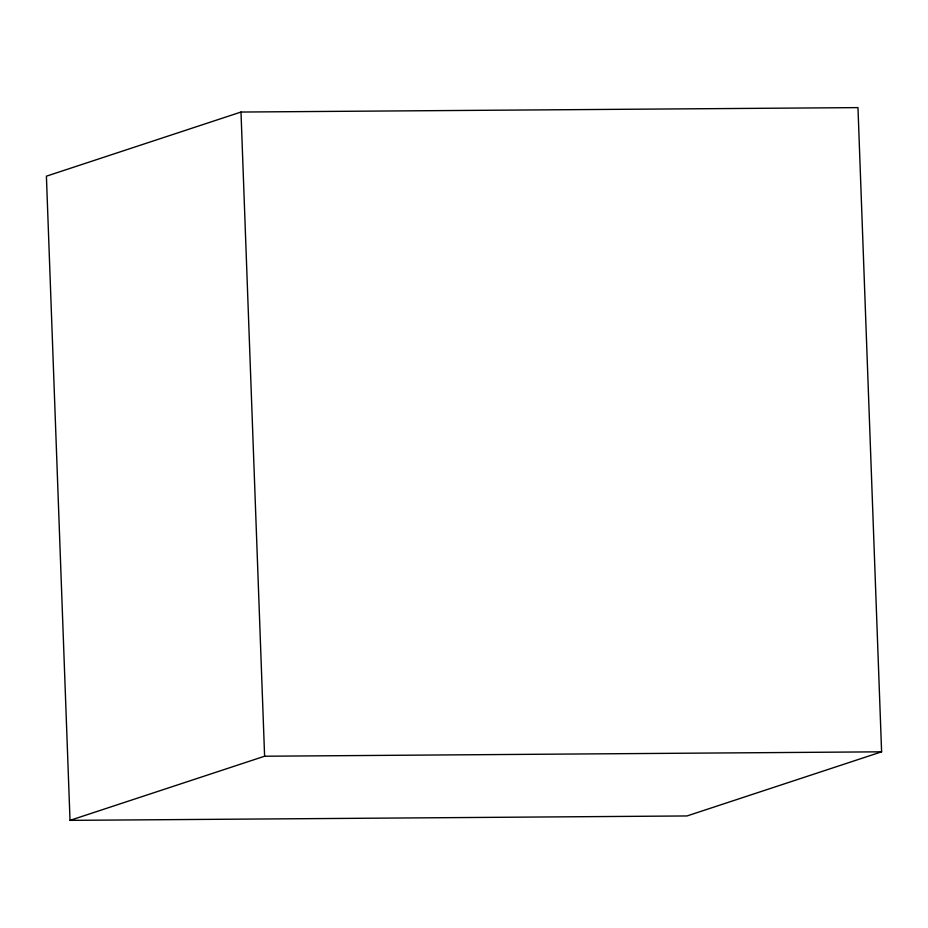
<?xml version="1.0" encoding="UTF-8"?>
<svg xmlns="http://www.w3.org/2000/svg" width="928" height="928" viewBox="0 0 928 928"><rect width="100%" height="100%" fill="white"/><g stroke="black" fill="none" stroke-linecap="round" stroke-linejoin="round"><path stroke-width="1.39" d="M240.99 112.044L46.4 176.181L70.018 820.364L686.987 815.956L881.6 751.819L857.971 107.613L240.99 112.044L264.608 756.227L70.018 820.364M264.608 756.227L881.6 751.819"/></g></svg>
